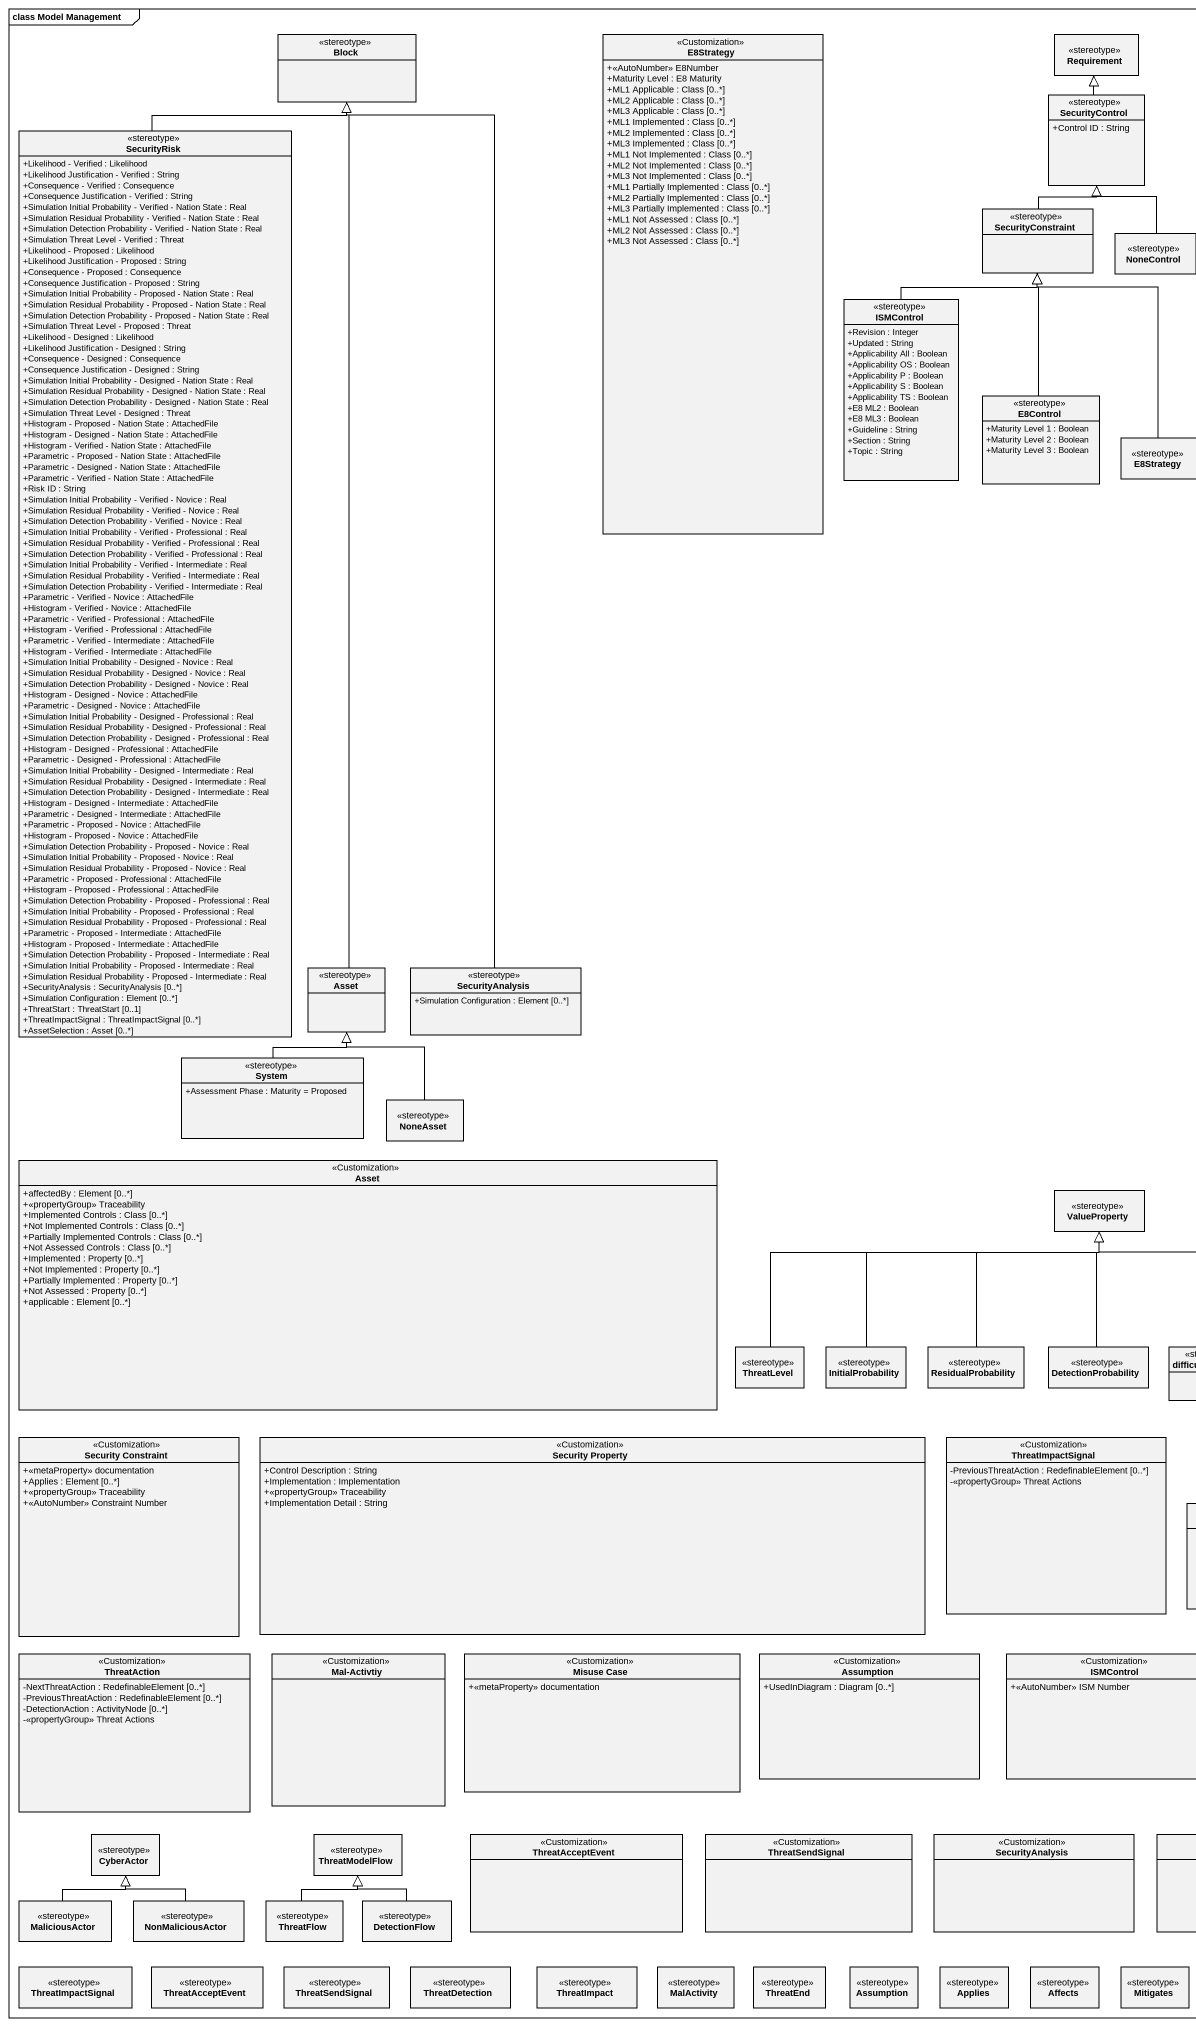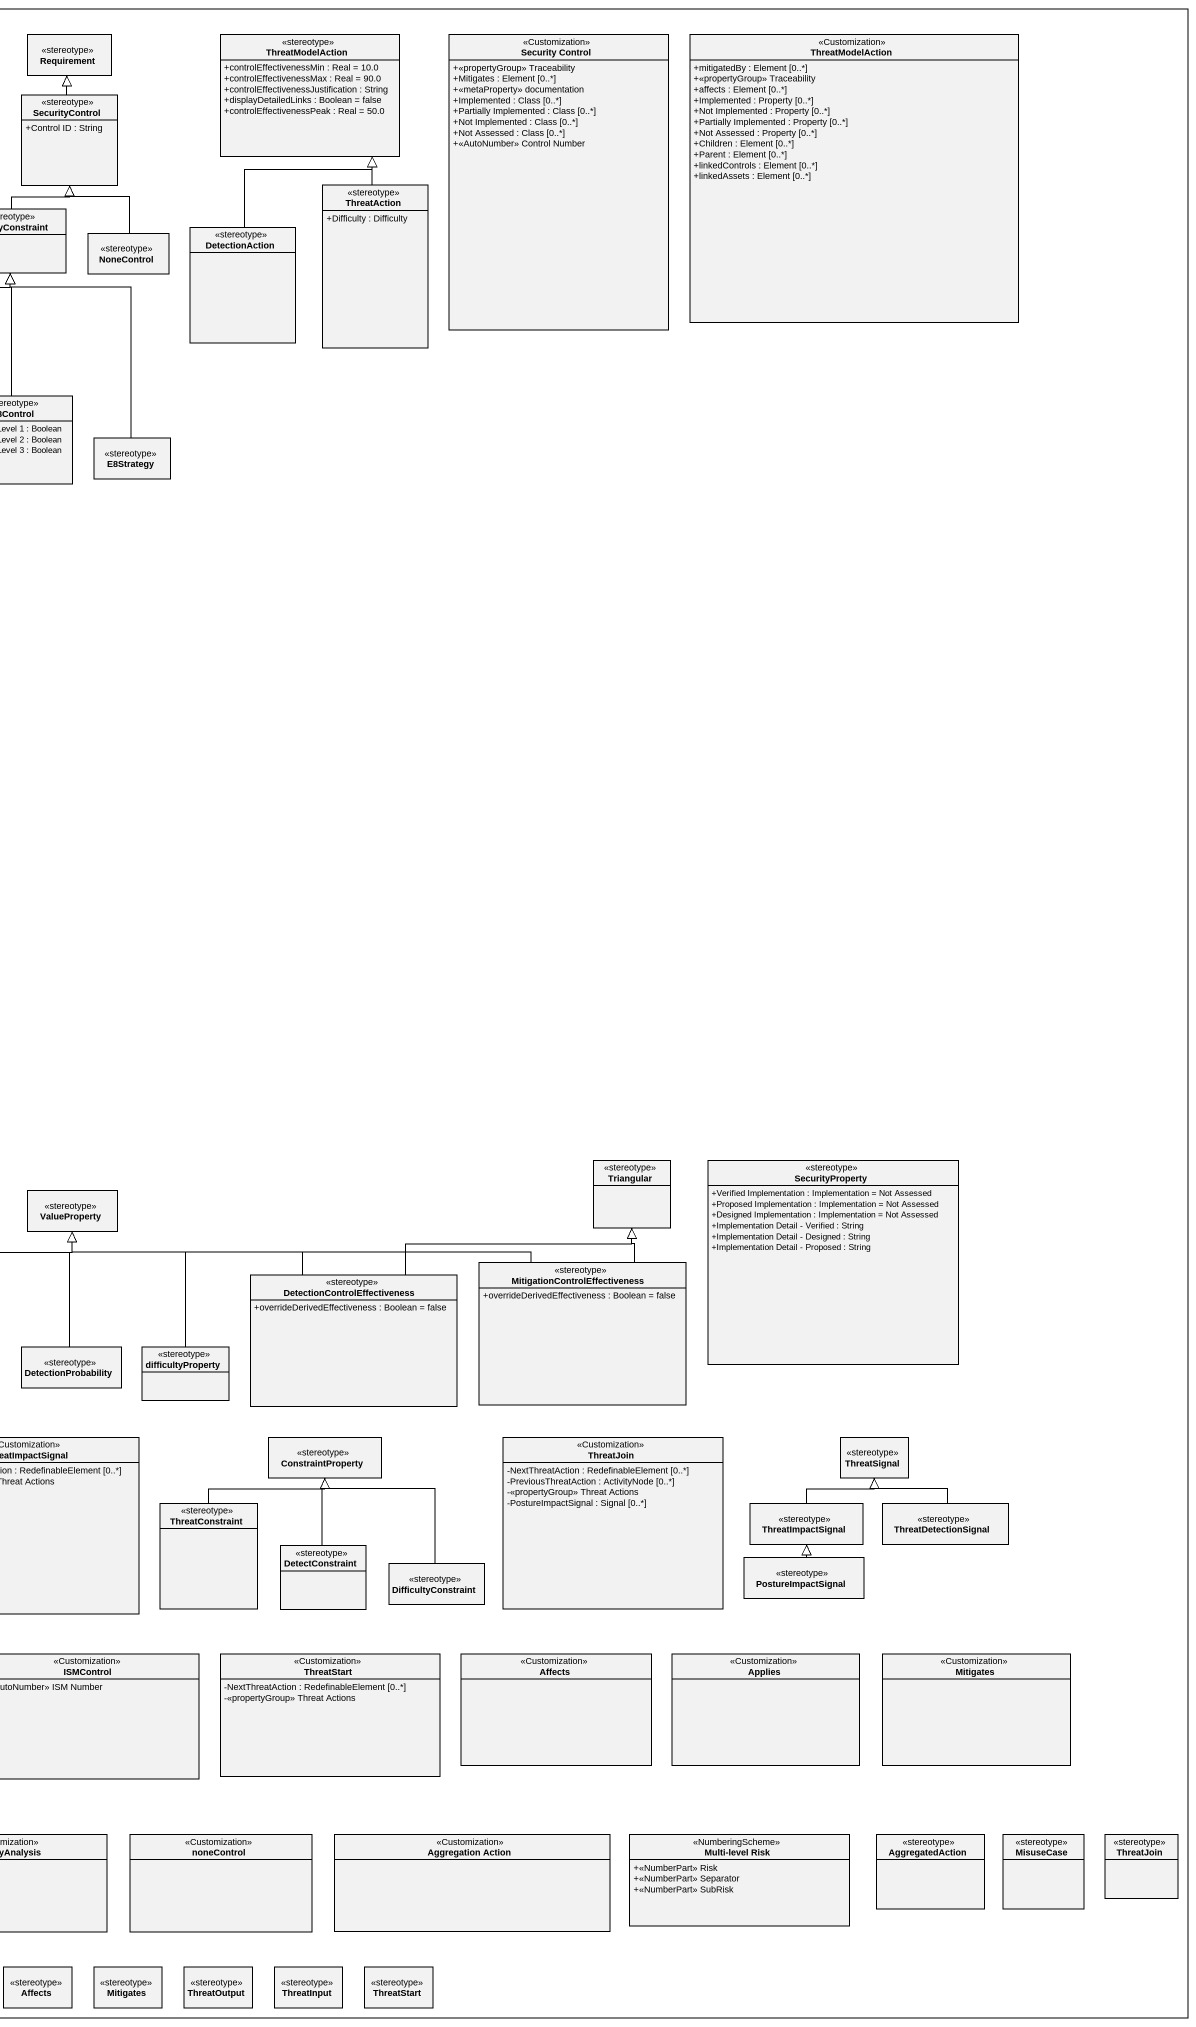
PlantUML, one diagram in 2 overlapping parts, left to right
@startuml
mainframe class Model Management
hide circle
hide empty members
skinparam classAttributeIconSize 0
class Block <<stereotype>>
class E8Strategy <<Customization>> {
  +<<AutoNumber>> E8Number
  +Maturity Level : E8 Maturity
  +ML1 Applicable : Class [0..*]
  +ML2 Applicable : Class [0..*]
  +ML3 Applicable : Class [0..*]
  +ML1 Implemented : Class [0..*]
  +ML2 Implemented : Class [0..*]
  +ML3 Implemented : Class [0..*]
  +ML1 Not Implemented : Class [0..*]
  +ML2 Not Implemented : Class [0..*]
  +ML3 Not Implemented : Class [0..*]
  +ML1 Partially Implemented : Class [0..*]
  +ML2 Partially Implemented : Class [0..*]
  +ML3 Partially Implemented : Class [0..*]
  +ML1 Not Assessed : Class [0..*]
  +ML2 Not Assessed : Class [0..*]
  +ML3 Not Assessed : Class [0..*]
}
class Requirement <<stereotype>>
class ThreatModelAction <<stereotype>> {
  +controlEffectivenessMin : Real = 10.0
  +controlEffectivenessMax : Real = 90.0
  +controlEffectivenessJustification : String
  +displayDetailedLinks : Boolean = false
  +controlEffectivenessPeak : Real = 50.0
}
class "Security Control" as Security_Control <<Customization>> {
  +<<propertyGroup>> Traceability
  +Mitigates : Element [0..*]
  +<<metaProperty>> documentation
  +Implemented : Class [0..*]
  +Partially Implemented : Class [0..*]
  +Not Implemented : Class [0..*]
  +Not Assessed : Class [0..*]
  +<<AutoNumber>> Control Number
}
class "ThreatModelAction" as ThreatModelAction_2 <<Customization>> {
  +mitigatedBy : Element [0..*]
  +<<propertyGroup>> Traceability
  +affects : Element [0..*]
  +Implemented : Property [0..*]
  +Not Implemented : Property [0..*]
  +Partially Implemented : Property [0..*]
  +Not Assessed : Property [0..*]
  +Children : Element [0..*]
  +Parent : Element [0..*]
  +linkedControls : Element [0..*]
  +linkedAssets : Element [0..*]
}
class SecurityControl <<stereotype>> {
  +Control ID : String
}
class SecurityRisk <<stereotype>> {
  +Likelihood - Verified : Likelihood
  +Likelihood Justification - Verified : String
  +Consequence - Verified : Consequence
  +Consequence Justification - Verified : String
  +Simulation Initial Probability - Verified - Nation State : Real
  +Simulation Residual Probability - Verified - Nation State : Real
  +Simulation Detection Probability - Verified - Nation State : Real
  +Simulation Threat Level - Verified : Threat
  +Likelihood - Proposed : Likelihood
  +Likelihood Justification - Proposed : String
  +Consequence - Proposed : Consequence
  +Consequence Justification - Proposed : String
  +Simulation Initial Probability - Proposed - Nation State : Real
  +Simulation Residual Probability - Proposed - Nation State : Real
  +Simulation Detection Probability - Proposed - Nation State : Real
  +Simulation Threat Level - Proposed : Threat
  +Likelihood - Designed : Likelihood
  +Likelihood Justification - Designed : String
  +Consequence - Designed : Consequence
  +Consequence Justification - Designed : String
  +Simulation Initial Probability - Designed - Nation State : Real
  +Simulation Residual Probability - Designed - Nation State : Real
  +Simulation Detection Probability - Designed - Nation State : Real
  +Simulation Threat Level - Designed : Threat
  +Histogram - Proposed - Nation State : AttachedFile
  +Histogram - Designed - Nation State : AttachedFile
  +Histogram - Verified - Nation State : AttachedFile
  +Parametric - Proposed - Nation State : AttachedFile
  +Parametric - Designed - Nation State : AttachedFile
  +Parametric - Verified - Nation State : AttachedFile
  +Risk ID : String
  +Simulation Initial Probability - Verified - Novice : Real
  +Simulation Residual Probability - Verified - Novice : Real
  +Simulation Detection Probability - Verified - Novice : Real
  +Simulation Initial Probability - Verified - Professional : Real
  +Simulation Residual Probability - Verified - Professional : Real
  +Simulation Detection Probability - Verified - Professional : Real
  +Simulation Initial Probability - Verified - Intermediate : Real
  +Simulation Residual Probability - Verified - Intermediate : Real
  +Simulation Detection Probability - Verified - Intermediate : Real
  +Parametric - Verified - Novice : AttachedFile
  +Histogram - Verified - Novice : AttachedFile
  +Parametric - Verified - Professional : AttachedFile
  +Histogram - Verified - Professional : AttachedFile
  +Parametric - Verified - Intermediate : AttachedFile
  +Histogram - Verified - Intermediate : AttachedFile
  +Simulation Initial Probability - Designed - Novice : Real
  +Simulation Residual Probability - Designed - Novice : Real
  +Simulation Detection Probability - Designed - Novice : Real
  +Histogram - Designed - Novice : AttachedFile
  +Parametric - Designed - Novice : AttachedFile
  +Simulation Initial Probability - Designed - Professional : Real
  +Simulation Residual Probability - Designed - Professional : Real
  +Simulation Detection Probability - Designed - Professional : Real
  +Histogram - Designed - Professional : AttachedFile
  +Parametric - Designed - Professional : AttachedFile
  +Simulation Initial Probability - Designed - Intermediate : Real
  +Simulation Residual Probability - Designed - Intermediate : Real
  +Simulation Detection Probability - Designed - Intermediate : Real
  +Histogram - Designed - Intermediate : AttachedFile
  +Parametric - Designed - Intermediate : AttachedFile
  +Parametric - Proposed - Novice : AttachedFile
  +Histogram - Proposed - Novice : AttachedFile
  +Simulation Detection Probability - Proposed - Novice : Real
  +Simulation Initial Probability - Proposed - Novice : Real
  +Simulation Residual Probability - Proposed - Novice : Real
  +Parametric - Proposed - Professional : AttachedFile
  +Histogram - Proposed - Professional : AttachedFile
  +Simulation Detection Probability - Proposed - Professional : Real
  +Simulation Initial Probability - Proposed - Professional : Real
  +Simulation Residual Probability - Proposed - Professional : Real
  +Parametric - Proposed - Intermediate : AttachedFile
  +Histogram - Proposed - Intermediate : AttachedFile
  +Simulation Detection Probability - Proposed - Intermediate : Real
  +Simulation Initial Probability - Proposed - Intermediate : Real
  +Simulation Residual Probability - Proposed - Intermediate : Real
  +SecurityAnalysis : SecurityAnalysis [0..*]
  +Simulation Configuration : Element [0..*]
  +ThreatStart : ThreatStart [0..1]
  +ThreatImpactSignal : ThreatImpactSignal [0..*]
  +AssetSelection : Asset [0..*]
}
class ThreatAction <<stereotype>> {
  +Difficulty : Difficulty
}
class SecurityConstraint <<stereotype>>
class NoneControl <<stereotype>>
class DetectionAction <<stereotype>>
class ISMControl <<stereotype>> {
  +Revision : Integer
  +Updated : String
  +Applicability All : Boolean
  +Applicability OS : Boolean
  +Applicability P : Boolean
  +Applicability S : Boolean
  +Applicability TS : Boolean
  +E8 ML2 : Boolean
  +E8 ML3 : Boolean
  +Guideline : String
  +Section : String
  +Topic : String
}
class E8Control <<stereotype>> {
  +Maturity Level 1 : Boolean
  +Maturity Level 2 : Boolean
  +Maturity Level 3 : Boolean
}
class "E8Strategy" as E8Strategy_2 <<stereotype>>
class Asset <<stereotype>>
class SecurityAnalysis <<stereotype>> {
  +Simulation Configuration : Element [0..*]
}
class System <<stereotype>> {
  +Assessment Phase : Maturity = Proposed
}
class NoneAsset <<stereotype>>
class "Asset" as Asset_2 <<Customization>> {
  +affectedBy : Element [0..*]
  +<<propertyGroup>> Traceability
  +Implemented Controls : Class [0..*]
  +Not Implemented Controls : Class [0..*]
  +Partially Implemented Controls : Class [0..*]
  +Not Assessed Controls : Class [0..*]
  +Implemented : Property [0..*]
  +Not Implemented : Property [0..*]
  +Partially Implemented : Property [0..*]
  +Not Assessed : Property [0..*]
  +applicable : Element [0..*]
}
class Triangular <<stereotype>>
class SecurityProperty <<stereotype>> {
  +Verified Implementation : Implementation = Not Assessed
  +Proposed Implementation : Implementation = Not Assessed
  +Designed Implementation : Implementation = Not Assessed
  +Implementation Detail - Verified : String
  +Implementation Detail - Designed : String
  +Implementation Detail - Proposed : String
}
class ValueProperty <<stereotype>>
class "DetectionControlEffectiveness" as DetectionControlEffectivenes <<stereotype>> {
  +overrideDerivedEffectiveness : Boolean = false
}
class "MitigationControlEffectiveness" as MitigationControlEffectivene <<stereotype>> {
  +overrideDerivedEffectiveness : Boolean = false
}
class ThreatLevel <<stereotype>>
class InitialProbability <<stereotype>>
class ResidualProbability <<stereotype>>
class DetectionProbability <<stereotype>>
class difficultyProperty <<stereotype>>
class "Security Constraint" as Security_Constraint <<Customization>> {
  +<<metaProperty>> documentation
  +Applies : Element [0..*]
  +<<propertyGroup>> Traceability
  +<<AutoNumber>> Constraint Number
}
class "Security Property" as Security_Property <<Customization>> {
  +Control Description : String
  +Implementation : Implementation
  +<<propertyGroup>> Traceability
  +Implementation Detail : String
}
class ThreatImpactSignal <<Customization>> {
  -PreviousThreatAction : RedefinableElement [0..*]
  -<<propertyGroup>> Threat Actions
}
class ConstraintProperty <<stereotype>>
class ThreatJoin <<Customization>> {
  -NextThreatAction : RedefinableElement [0..*]
  -PreviousThreatAction : ActivityNode [0..*]
  -<<propertyGroup>> Threat Actions
  -PostureImpactSignal : Signal [0..*]
}
class ThreatSignal <<stereotype>>
class ThreatConstraint <<stereotype>>
class "ThreatImpactSignal" as ThreatImpactSignal_2 <<stereotype>>
class ThreatDetectionSignal <<stereotype>>
class DetectConstraint <<stereotype>>
class DifficultyConstraint <<stereotype>>
class PostureImpactSignal <<stereotype>>
class "ThreatAction" as ThreatAction_2 <<Customization>> {
  -NextThreatAction : RedefinableElement [0..*]
  -PreviousThreatAction : RedefinableElement [0..*]
  -DetectionAction : ActivityNode [0..*]
  -<<propertyGroup>> Threat Actions
}
class "Mal-Activtiy" as Mal_Activtiy <<Customization>>
class "Misuse Case" as Misuse_Case <<Customization>> {
  +<<metaProperty>> documentation
}
class Assumption <<Customization>> {
  +UsedInDiagram : Diagram [0..*]
}
class "ISMControl" as ISMControl_2 <<Customization>> {
  +<<AutoNumber>> ISM Number
}
class ThreatStart <<Customization>> {
  -NextThreatAction : RedefinableElement [0..*]
  -<<propertyGroup>> Threat Actions
}
class Affects <<Customization>>
class Applies <<Customization>>
class Mitigates <<Customization>>
class CyberActor <<stereotype>>
class ThreatModelFlow <<stereotype>>
class ThreatAcceptEvent <<Customization>>
class ThreatSendSignal <<Customization>>
class "SecurityAnalysis" as SecurityAnalysis_2 <<Customization>>
class noneControl <<Customization>>
class "Aggregation Action" as Aggregation_Action <<Customization>>
class "Multi-level Risk" as Multi_level_Risk <<NumberingScheme>> {
  +<<NumberPart>> Risk
  +<<NumberPart>> Separator
  +<<NumberPart>> SubRisk
}
class AggregatedAction <<stereotype>>
class MisuseCase <<stereotype>>
class "ThreatJoin" as ThreatJoin_2 <<stereotype>>
class MaliciousActor <<stereotype>>
class NonMaliciousActor <<stereotype>>
class ThreatFlow <<stereotype>>
class DetectionFlow <<stereotype>>
class "ThreatImpactSignal" as ThreatImpactSignal_3 <<stereotype>>
class "ThreatAcceptEvent" as ThreatAcceptEvent_2 <<stereotype>>
class "ThreatSendSignal" as ThreatSendSignal_2 <<stereotype>>
class ThreatDetection <<stereotype>>
class ThreatImpact <<stereotype>>
class MalActivity <<stereotype>>
class ThreatEnd <<stereotype>>
class "Assumption" as Assumption_2 <<stereotype>>
class "Applies" as Applies_2 <<stereotype>>
class "Affects" as Affects_2 <<stereotype>>
class "Mitigates" as Mitigates_2 <<stereotype>>
class ThreatOutput <<stereotype>>
class ThreatInput <<stereotype>>
class "ThreatStart" as ThreatStart_2 <<stereotype>>
SecurityControl -up-|> Requirement
SecurityRisk -up-|> Block
ThreatAction -up-|> ThreatModelAction
SecurityConstraint -up-|> SecurityControl
NoneControl -up-|> SecurityControl
DetectionAction -up-|> ThreatModelAction
ISMControl -up-|> SecurityConstraint
E8Control -up-|> SecurityConstraint
E8Strategy_2 -up-|> SecurityConstraint
Asset -up-|> Block
SecurityAnalysis -up-|> Block
System -up-|> Asset
NoneAsset -up-|> Asset
DetectionControlEffectivenes -right-|> Triangular
DetectionControlEffectivenes -left-|> ValueProperty
MitigationControlEffectivene -up-|> Triangular
MitigationControlEffectivene -left-|> ValueProperty
ThreatLevel -right-|> ValueProperty
InitialProbability -up-|> ValueProperty
ResidualProbability -up-|> ValueProperty
DetectionProbability -up-|> ValueProperty
difficultyProperty -up-|> ValueProperty
ThreatConstraint -up-|> ConstraintProperty
ThreatImpactSignal_2 -up-|> ThreatSignal
ThreatDetectionSignal -up-|> ThreatSignal
DetectConstraint -up-|> ConstraintProperty
DifficultyConstraint -up-|> ConstraintProperty
PostureImpactSignal -up-|> ThreatImpactSignal_2
MaliciousActor -up-|> CyberActor
NonMaliciousActor -up-|> CyberActor
ThreatFlow -up-|> ThreatModelFlow
DetectionFlow -up-|> ThreatModelFlow
@enduml
